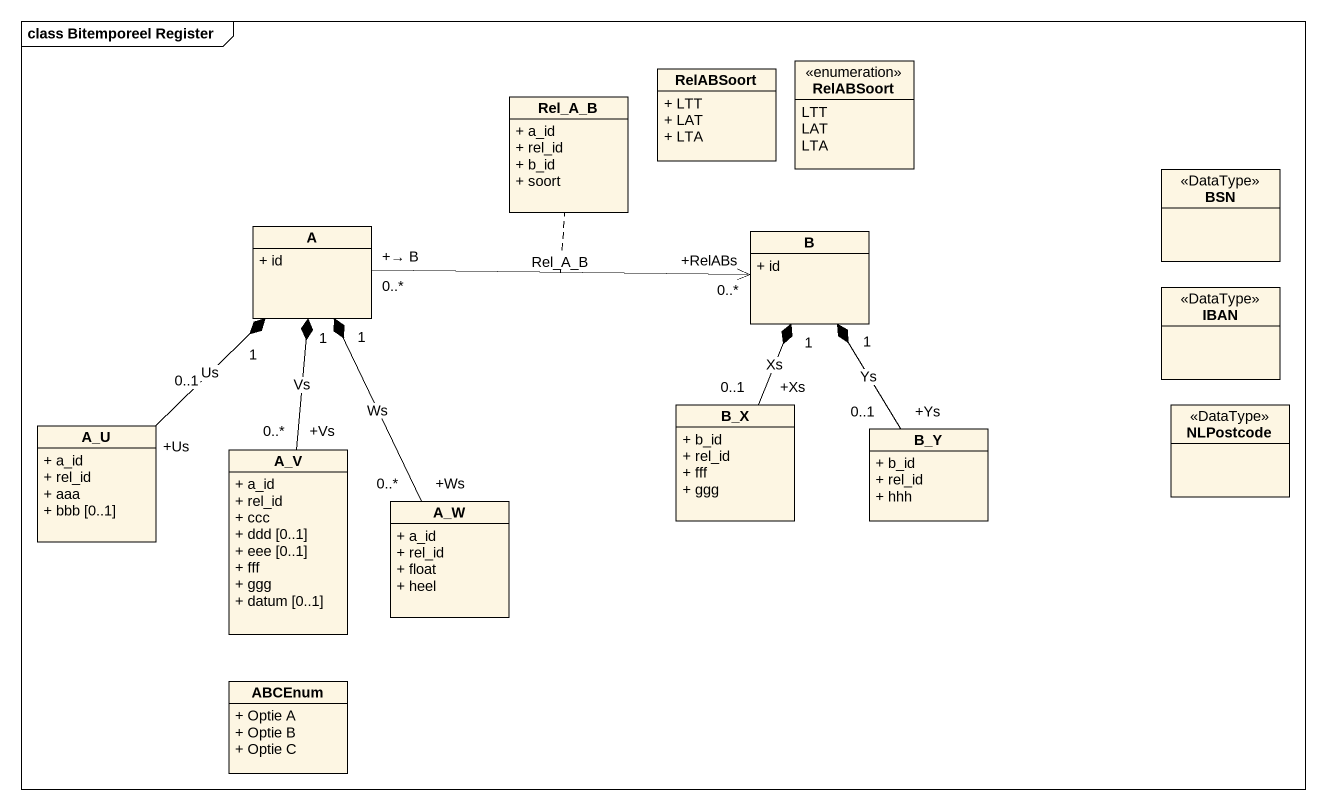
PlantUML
@startuml
mainframe class Bitemporeel Register
hide circle
hide empty members
skinparam classAttributeIconSize 0
class RelABSoort {
  + LTT
  + LAT
  + LTA
}
enum "RelABSoort" as RelABSoort_2 {
  LTT
  LAT
  LTA
}
class Rel_A_B {
  + a_id
  + rel_id
  + b_id
  + soort
}
class BSN <<DataType>>
class A {
  + id
}
class B {
  + id
}
class IBAN <<DataType>>
class A_U {
  + a_id
  + rel_id
  + aaa
  + bbb [0..1]
}
class B_X {
  + b_id
  + rel_id
  + fff
  + ggg
}
class B_Y {
  + b_id
  + rel_id
  + hhh
}
class NLPostcode <<DataType>>
class A_V {
  + a_id
  + rel_id
  + ccc
  + ddd [0..1]
  + eee [0..1]
  + fff
  + ggg
  + datum [0..1]
}
class A_W {
  + a_id
  + rel_id
  + float
  + heel
}
class ABCEnum {
  + Optie A
  + Optie B
  + Optie C
}
B "+RelABs\n0..*" <-left- "+→ B\n0..*" A : Rel_A_B
(B, A) .. Rel_A_B
A_U "+Us\n0..1" -up-* "1" A : Us
B_X "+Xs\n0..1" -up-* "1" B : Xs
B_Y "+Ys\n0..1" -up-* "1" B : Ys
A_V "+Vs\n0..*" -up-* "1" A : Vs
A_W "+Ws\n0..*" -up-* "1" A : Ws
@enduml
